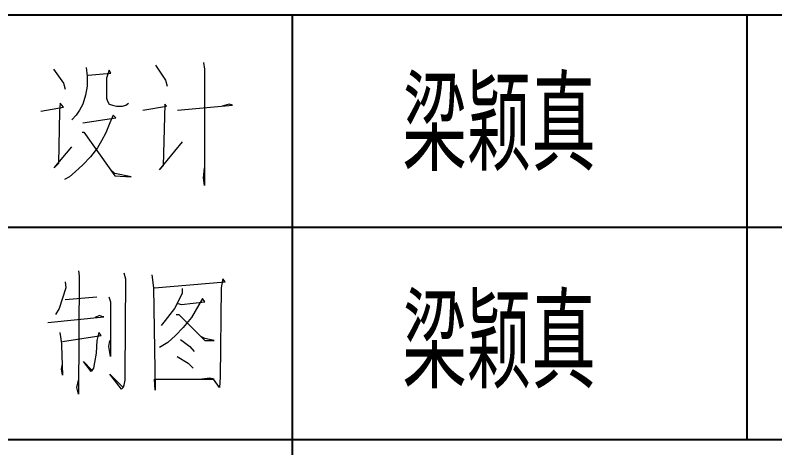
# Model space of a CAD drawing. Header units: millimetres. Extents: x 172649 to 472543, y 238332 to 449264.
# Drawn here: x 274511 to 277017, y 275595 to 277022 of the extents above; entities that cross this region are included whole.
import ezdxf

# ---------------------------------------------------------------- set-up
doc = ezdxf.new("R2010")
doc.units = ezdxf.units.MM
doc.header["$LTSCALE"] = 1000
doc.layers.add('PUB_TEXT', color=7, linetype='Continuous')
doc.styles.add('HZ', font='geditxt.shx', dxfattribs={"width": 0.75, "bigfont": 'hzfs_1.shx'})
doc.styles.get("Standard").update_dxf_attribs({"font": 'txt', "bigfont": 'gbcbig.shx'})

msp = doc.modelspace()

# ---------------------------------------------------------------- linework, layer by layer
at = {"color": 2}
for p, q in [((287926.5, 277022), (269926.5, 277022)), ((275426.5, 274222), (275426.5, 277022)), ((276926.5, 275622), (276926.5, 277022)), ((278926.5, 276322), (269926.5, 276322)), ((287926.5, 275622), (270926.5, 275622))]:
    msp.add_line(p, q, dxfattribs=at)
at = {"color": 7, "lineweight": 0}
for points in [[(274974.4, 276857.1), (274996.3, 276824.1), (275007.3, 276807.6), (275012.8, 276788)], [(275132.8, 276866.5), (275135.9, 276843.7), (275135.9, 276460.2), (275132.8, 276486.1), (275135.9, 276519.1)], [(274637.2, 276843.7), (274670.9, 276797.5), (274676.4, 276777.8)], [(274745.4, 276850), (274748.5, 276821), (274748.5, 276788), (274743, 276758.2), (274734.4, 276728.4), (274723.4, 276708.8), (274712.5, 276692.4), (274698.3, 276676.7)], [(274751.7, 276824.1), (274826.2, 276830.4), (274820.7, 276840.6), (274812.8, 276813.9), (274812.8, 276791.2), (274812.8, 276771.6), (274812.8, 276748.8), (274815.2, 276738.6), (274820.7, 276728.4), (274832.4, 276725.3), (274845.8, 276722.2), (274865.4, 276722.2), (274876.3, 276725.3), (274885, 276732.4)], [(274595.6, 276705.7), (274670.9, 276719), (274659.1, 276732.4), (274656.8, 276705.7), (274653.6, 276532.4), (274639.5, 276519.1), (274698.3, 276588.1)], [(274932, 276708.8), (275010.4, 276722.2), (275005, 276728.4), (274999.5, 276525.3), (274987.7, 276512), (275063, 276604.5)], [(275046.5, 276708.8), (275227.7, 276725.3), (275216.7, 276728.4), (275193.9, 276722.2)], [(274734.4, 276666.5), (274843.4, 276683), (274834.8, 276692.4), (274823.8, 276666.5), (274809.7, 276633.6), (274795.6, 276607.7), (274782.2, 276584.2), (274759.5, 276555.1), (274734.4, 276528.5), (274709.3, 276505.7), (274689.7, 276489.3), (274673.2, 276479.9)], [(274732.1, 276636.7), (274737.5, 276636.7), (274840.3, 276492.4), (274893.6, 276489.3), (274840.3, 276499.5), (274826.2, 276512)], [(274719.4, 276179), (274722.5, 276162.5), (274719.4, 275772), (274713.9, 275794.7), (274719.4, 275818.3)], [(274869.9, 276171.9), (274875.4, 276152.3), (274873.1, 275837.9), (274873.1, 275818.3), (274869.9, 275801.8), (274867.6, 275794.7), (274861.3, 275788.5), (274822.9, 275837.9), (274867.6, 275794.7)], [(274961.7, 276165.7), (274967.2, 276123.3), (274973.4, 275785.3), (274970.3, 275821.4), (275167.9, 275821.4), (275153.8, 275824.5), (275126.4, 275821.4)], [(274970.3, 276123.3), (275204, 276142.9), (275196.2, 276152.3), (275190.7, 276123.3), (275187.5, 275827.7), (275185.2, 275794.7), (275165.6, 275821.4)], [(274675.4, 276142.9), (274677.8, 276123.3), (274655.8, 276054.3), (274644.1, 276034.7)], [(275062.1, 276120.2), (275062.1, 276103.7), (275037, 276054.3), (275006.4, 276015.1), (274992.3, 275998.6)], [(274675.4, 276084.1), (274780.5, 276093.5)], [(274819.7, 276093.5), (274825.2, 276077), (274825.2, 275896.7), (274819.7, 275929.6), (274822.9, 275949.2)], [(275047.9, 276070.8), (275059.7, 276067.6), (275137.3, 276077), (275128.7, 276087.2), (275092.6, 276024.5), (275065.2, 275991.6), (275040.1, 275965.7), (275015, 275942.9), (274986.8, 275926.5)], [(274619, 276008), (274803.3, 276027.6), (274800.1, 276027.6), (274789.2, 276031.6), (274775, 276024.5)], [(275042.4, 276034.7), (275051.1, 276034.7), (275137.3, 275949.2), (275167.9, 275949.2), (275137.3, 275955.5), (275123.2, 275962.5)], [(274658.2, 275975.9), (274663.7, 275939.8), (274663.7, 275932.7), (274666.8, 275834.7), (274663.7, 275854.3), (274666.8, 275870.8)], [(274666.8, 275946.1), (274794.6, 275965.7), (274786.8, 275975.9), (274780.5, 275949.2), (274778.2, 275906.9), (274772.7, 275877.1), (274769.5, 275857.5), (274761.7, 275847.3), (274736.6, 275880.2), (274764.1, 275851.2)], [(275056.6, 275952.4), (275087.1, 275929.6), (275101.3, 275913.1)], [(275045.6, 275896.7), (275081.7, 275873.9), (275098.1, 275857.5)]]:
    msp.add_lwpolyline(points, dxfattribs=at)

# ---------------------------------------------------------------- texts
msp.add_text('334455', height=0.01).set_placement((275135.9, 276717))
at = {"layer": 'PUB_TEXT', "style": 'HZ', "width": 0.7}
for p in [(275788.6, 276508.4), (275788.6, 275790.9)]:
    msp.add_text('梁颖真', height=304.25, dxfattribs=at).set_placement(p)

doc.saveas('drawing.dxf')
